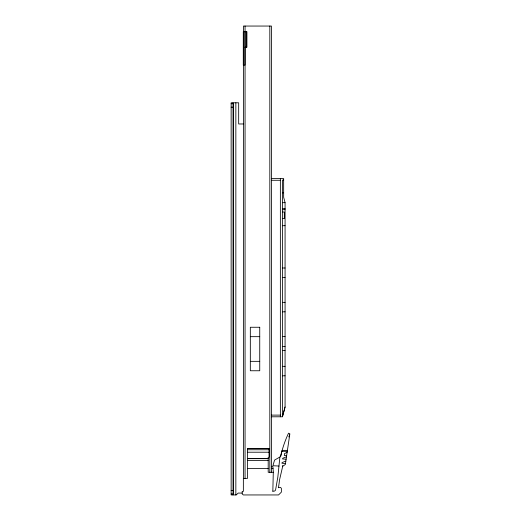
<?xml version="1.0" encoding="UTF-8"?>
<svg xmlns="http://www.w3.org/2000/svg" width="521" height="521" viewBox="0 0 521 521"><rect width="100%" height="100%" fill="white"/><g stroke="black" fill="none" stroke-linecap="round" stroke-linejoin="round"><path stroke-width="0.78" d="M282.74 465.442L282.656 466.347L285.358 464.445L289.858 433.804L288.543 433.179A109.221 109.221 0 0 0 280.591 456.617L274.567 460.095L272.919 465.728L278.976 466.048M279.888 457.021L277.843 477.08L275.629 489.629A1.882 1.882 0 0 1 273.772 491.186L272.75 491.186M278.488 487.728L279.582 479.704L282.688 466.321M282.773 415.556L282.434 416.774L271.421 416.8M282.89 415.107L285.072 406.96L285.072 202.591L283.658 197.322L283.658 178.586L271.421 178.586M285.072 406.96L282.434 416.774L282.434 180.077L283.658 180.077M287.117 452.475L284.59 453.478L284.29 455.497L286.654 455.634M286.485 456.78L282.695 458.278L282.59 458.981L286.127 459.19M285.853 461.078L282.063 462.583L281.959 463.286L285.495 463.495M271.421 466.751L272.861 466.536L273.304 471.616L272.835 491.186M244.994 47.235L246.915 47.235L246.915 31.696L243.294 31.696L243.294 65.125L244.987 65.125L244.987 31.696M231.142 103.731L233.493 103.731L233.493 494.006L231.142 494.006M231.142 107.176L233.024 107.176M243.261 123.972L238.67 123.972L238.67 102.787L231.142 102.787L231.142 494.95L236.241 494.95L238.188 493.068L242.213 493.068M271.421 180.279L280.363 180.279M282.434 192.79L283.658 192.79M282.434 202.676L285.072 202.676M282.434 208.667L285.072 208.667M282.434 209.696L285.072 209.696M282.434 212.014L284.323 212.014L284.323 218.592L282.434 218.592M282.434 225.697L285.072 225.697M282.434 267.996L285.072 267.996M282.434 277.485L285.072 277.485M282.434 302.356L285.072 302.356M282.434 311.819L285.072 311.819M282.434 336.553L285.072 336.553M250.327 336.67L259.738 336.67M282.434 346.615L285.072 346.615M282.434 350.457L285.072 350.457M250.327 361.34L259.738 361.34M282.434 366.335L285.072 366.335M282.434 375.797L285.072 375.797M271.421 415.107L280.363 415.107M278.527 487.415L280.572 487.415L281.366 488.359L281.366 492.124L278.54 494.95L243.333 494.95L242.206 493.96L242.206 491.375L243.359 491.375L243.359 478.376L247.527 478.376L247.527 448.529L269.044 448.529L269.044 457.288L268.198 457.288L268.198 472.28L273.304 472.28M247.527 448.561L269.044 448.561M247.527 449.753L269.044 449.753M287.423 450.372L282.135 450.372L281.881 451.297L287.286 451.31M247.527 452.215L269.044 452.215M247.527 458.513L268.198 458.513M247.527 458.682L268.198 458.682M247.527 460.557L268.198 460.557M247.527 468.587L268.198 468.587M271.421 468.548L273.037 468.548M231.142 490.561L233.024 490.561M280.363 178.586L280.363 416.8M271.421 472.28L271.421 26.05L243.457 26.05L243.457 478.376M269.819 26.05L269.819 472.684M246.426 31.696L246.426 47.235M245.059 26.05L245.059 478.376M235.85 102.787L235.85 494.95M233.024 102.787L233.024 494.95M280.591 456.617A131.246 119.602 8.4 0 1 281.796 451.616M288.764 436.963A107.456 107.456 0 0 1 289.702 434.866M259.738 327.26L250.327 327.26L250.327 370.757L259.738 370.757L259.738 327.26"/></g></svg>
